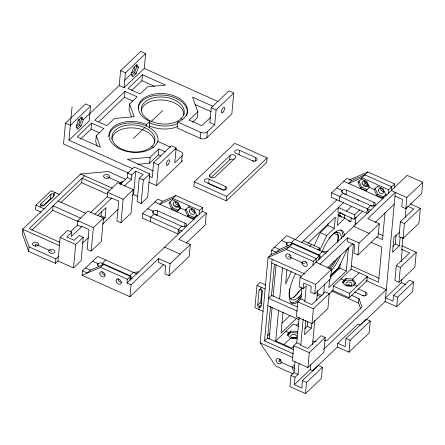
<?xml version="1.0" encoding="UTF-8"?>
<svg xmlns="http://www.w3.org/2000/svg" width="445" height="445" viewBox="0 0 445 445"><rect width="100%" height="100%" fill="white"/><g stroke="black" fill="none" stroke-linecap="round" stroke-linejoin="round"><path stroke-width="0.67" d="M70.655 231.556L77.386 225.142L77.803 220.676L87.904 211.052L103.468 218.028L101.293 241.468L91.192 251.091L87.142 249.278L88.972 229.553L81.513 226.216L81.441 226.956L71.339 236.579L71.756 232.118L67.701 230.299L60.125 237.519L57.95 260.959L55.425 263.368L28.669 251.386L29.086 246.919L22.662 229.192L80.595 174.006L108.224 171.525L125.646 179.329M59.202 194.382L51.097 190.749L35.945 205.184L35.533 209.651L41.146 212.165M35.366 246.219L35.556 244.16L51.77 251.419M40.784 205.145L40.901 203.866L51.003 194.243A1.913 1.196 5.3 0 1 53.634 194.009L55.152 192.563M42.892 206.041L50.591 198.709L51.003 194.243M53.339 197.196L53.634 194.009A1.913 1.196 5.3 0 1 54.245 195.694L44.144 205.317A1.913 1.196 5.3 0 1 41.513 205.557A1.913 1.196 5.3 0 1 40.901 203.866M31.818 230.215L52.744 210.285L53.155 205.818L80.695 218.15M132.671 168.744L68.958 140.214L89.161 120.968L90.541 106.082L85.679 103.902L65.476 123.148L63.546 143.985L128.071 172.883M55.425 263.368L55.842 258.901L58.367 256.492M68.958 140.214L72.068 106.722M57.95 260.959L73.52 267.929L75.695 244.489L83.265 237.268L79.216 235.455L74.165 240.267L66.706 236.929L71.756 232.118M60.781 202.625L81.708 182.689L82.119 178.222L109.659 190.555M80.678 139.018L91.119 129.072L91.676 123.115L103.835 128.561L96.259 135.781L95.708 141.733L97.316 146.183M83.265 237.268L81.09 260.714L73.52 267.929M163.576 264.692L129.94 296.732L82.108 275.31L82.52 270.844L97.672 256.409L137.088 274.064M91.192 251.091L93.367 227.651L103.468 218.028M100.064 216.771L101.026 215.853L101.399 211.831M97.917 265.587L98.095 263.674L92.621 261.221M103.157 219.502L105.081 217.666L106.01 207.62L97.833 215.413M90.441 212.71L107.156 196.785L107.568 192.318L117.669 182.695L133.239 189.665L131.064 213.111L120.962 222.734L116.907 220.915L118.737 201.196L111.278 197.853L111.211 198.598L94.985 214.056M102.194 265.203L102.372 263.29L105.782 260.041M119.193 85.54L120.578 70.655L140.776 51.414L145.643 53.589L144.263 68.474L124.06 87.721L119.193 85.54L83.287 119.777L81.101 125.974L77.564 129.345L76.217 126.514L78.403 120.317L81.936 116.952L83.287 119.777L81.663 119.054L80.857 117.358M124.06 87.721L125.44 72.835L145.643 53.589M98.623 121.924L124.455 97.316L125.006 91.364L137.166 96.81L129.59 104.024L129.039 109.976L131.559 116.94M120.962 222.734L123.137 199.288L133.239 189.665M120.144 184.414L127.359 177.538L127.771 173.072L134.212 166.936L149.781 173.906L147.607 197.346L141.165 203.487L137.11 201.674L139.285 178.228L143.201 174.496L135.742 171.158L131.826 174.891L131.409 179.352L124.194 186.227M131.459 90.641L141.905 80.69L142.456 74.738L165.601 85.106L147.773 86.703L140.197 93.923L128.038 88.477L142.456 74.738M132.566 195.55L133.567 194.599L135.742 171.158M126.992 283.009L202.297 211.275L206.346 213.088L178.801 239.332L190.31 244.489L170.112 263.735L158.598 258.578L131.047 284.822L126.992 283.009L127.337 279.288L130.368 276.401L103.613 264.419L90.418 270.137L87.387 273.024L82.52 270.844M130.023 280.122L130.368 276.401M129.94 296.732L131.047 284.822M146.466 126.041L146.605 124.55L149.887 121.424A24.659 15.419 5.3 0 1 143.223 98.64A24.659 15.419 5.3 0 1 179.324 98.456A24.659 15.419 5.3 0 1 179.691 121.274L177.727 122.047L177.177 127.999L200.233 138.328A4.789 2.993 5.3 0 0 206.814 137.733L231.839 113.898L233.775 93.055L228.908 90.88L211.23 107.718L209.851 122.603L214.718 124.784L216.098 109.898L233.775 93.055M141.165 203.487L143.34 180.041L149.781 173.906M149.331 127.376L149.887 121.424M202.297 211.275L202.642 207.554L175.886 195.572L162.686 201.285L157.825 199.11L142.673 213.544L142.255 218.006L177.933 233.981L178.345 229.52L181.755 226.271A3.115 1.947 5.3 0 0 186.032 225.888A3.115 1.947 5.3 0 0 185.037 223.14L157.474 210.797A3.115 1.947 5.3 0 0 153.197 211.18L147.723 208.733M137.85 164.266L149.559 163.215L150.11 157.263L158.837 148.947L165.156 151.778M175.603 149.387L180.587 151.617A4.789 2.993 5.3 0 1 182.116 155.839L174.768 162.837L176.148 147.957L171.281 145.776L153.608 162.614L152.223 177.499L149.069 176.087M157.435 142.283L157.524 141.287L170.613 147.15M150.365 221.638L150.777 217.171L154.187 213.923A3.115 1.947 5.3 0 1 153.197 211.18L153.019 213.094M149.559 163.215L158.281 154.905L158.837 148.947M148.947 182.233L156.54 185.632L158.47 164.795L176.148 147.957M157.474 210.797L157.057 215.263A3.115 1.947 5.3 0 0 155.522 214.885M158.598 258.578L158.253 262.3L165.712 265.643L164.95 273.825L169.005 275.644L189.208 256.398L190.31 244.489M169.005 275.644L170.112 263.735M156.54 185.632L181.566 161.791L182.116 155.839M184.681 226.972L185.037 223.14M213.038 106.344L192.579 97.188L197.864 111.767L197.307 117.725L192.463 122.342M194.326 181.877L193.909 186.344L226.344 200.862L266.744 162.375L267.161 157.908L234.726 143.385L194.326 181.877L226.755 196.401L267.161 157.908M200.233 138.328L200.79 132.371L177.727 122.047M199.265 214.156L199.61 210.441L202.642 207.554M206.814 137.733L207.37 131.781L214.718 124.784M223.679 190.299L208.711 183.596L209.122 179.135A3.115 1.947 5.3 0 0 204.85 179.513A3.115 1.947 5.3 0 0 205.84 182.261L222.055 189.52A3.115 1.947 5.3 0 0 226.333 189.136A3.115 1.947 5.3 0 0 225.342 186.394L209.122 179.135M206.346 213.088L205.245 224.998L186.166 243.17M209.723 176.62L209.901 174.707L230.098 155.461A3.115 1.947 5.3 0 1 234.376 155.077A3.115 1.947 5.3 0 1 235.372 157.819L215.169 177.066A3.115 1.947 5.3 0 1 210.891 177.449A3.115 1.947 5.3 0 1 209.901 174.707M224.986 190.221L225.342 186.394M210.963 177.761L229.687 159.922L230.098 155.461M226.344 200.862L226.755 196.401M253.984 161.435L236.145 153.392A3.115 1.947 5.3 0 1 235.149 150.649A3.115 1.947 5.3 0 1 239.427 150.265L239.015 154.732A3.115 1.947 5.3 0 0 238.275 154.476M255.285 161.351L255.641 157.524L239.427 150.265M265.671 284.989L260.058 282.475L257.026 285.362L254.952 307.684L263.062 311.316M261.082 287.175L260.87 289.406A1.913 1.313 46.4 0 1 262.355 291.62L260.976 306.505A1.913 1.313 46.4 0 1 259.218 307.267A1.913 1.313 46.4 0 1 257.733 305.053L259.112 290.168L260.414 288.933M259.007 309.503L259.352 305.782M261.454 303.818A1.913 1.313 46.4 0 1 260.764 302.166L261.894 289.99M293.138 373.889L275.716 366.085L260.136 342.834L268.057 257.471L271.088 254.585L289.561 246.58L316.317 258.562L315.972 262.283L331.542 269.258L330.657 278.748L314.749 293.906L310.699 292.092L311.233 286.319L303.774 282.976L303.24 288.749L299.185 286.936L300.064 277.441L407.181 175.391L422.75 182.361L421.715 193.525L405.807 208.683L401.752 206.869L402.441 199.427L394.982 196.084M271.088 254.585L271.5 250.123L286.652 235.689L326.068 253.339M293.327 353.82L264.536 340.931L272.112 259.29M264.536 340.931L267.567 338.044L270.516 306.26M297.288 311.138L268.496 298.25L271.528 295.363L274.409 264.269M269.164 339.046L272.101 307.378M273.124 296.364L276.061 264.703M293.884 346.355L291.959 348.19L275.744 340.926L278.553 310.632M279.638 298.923L282.514 267.94M286.836 245.501L287.075 242.948L281.602 240.5M283.026 312.073L281.073 333.138L296.526 318.414M286.975 269.514L285.64 283.91L291.397 271.611M291.175 244.477L291.353 242.564L294.762 239.315M288.9 334.223L289.039 332.738L285.846 331.308M290.668 332.537L290.808 331.052L297.488 331.57L297.349 333.055L290.668 332.537L287.576 335.486M295.007 361.741L294 372.565L290.974 375.452L289.934 386.616L305.504 393.586L321.412 378.434L322.447 367.27L318.392 365.456L302.483 380.608L301.793 388.051L294.334 384.714L295.024 377.271L298.055 374.384L299.062 363.559M299.135 317.268L296.765 342.8L293.733 345.687L292.354 360.567L307.918 367.542L323.827 352.384L325.212 337.499L321.156 335.686L307.773 348.435L300.314 345.098L300.82 344.614L303.184 319.082M301.899 287.431L300.831 298.934L297.805 301.821L296.42 316.701L311.99 323.676L327.898 308.519L329.278 293.633L325.223 291.82L311.839 304.569L304.38 301.232L304.886 300.748L306.266 285.862L303.24 288.749M290.757 302.645A24.659 9.211 -65.9 0 0 298.895 299.235L299.118 296.815M305.821 320.472L304.502 334.679L311.322 328.182L311.761 323.448M304.831 328.688L307.267 326.369L307.706 321.629M312.941 265.17L313.286 261.449L319.349 255.675L292.593 243.693L279.399 249.411L276.367 252.298L271.5 250.123M305.504 393.586L306.538 382.427L322.447 367.27M307.918 367.542L309.303 352.657L325.212 337.499M311.99 323.676L313.369 308.791L329.278 293.633M314.749 293.906L315.633 284.411L331.542 269.258M319.427 250.602L319.666 248.049L303.451 240.79M319.004 259.396L319.349 255.675M310.204 369.967L310.699 364.678M312.557 344.641L314.804 320.417M316.662 300.347L317.563 290.657M313.947 246.124L320.261 232.646L327.837 225.431L328.021 223.462M394.303 187.662L394.648 183.941L367.893 171.959L361.835 177.733L348.635 183.451L351.667 180.564L346.805 178.384L331.653 192.819L331.236 197.285L366.914 213.261L367.325 208.794L370.735 205.546A3.115 1.947 5.3 0 0 375.013 205.162A3.115 1.947 5.3 0 0 374.017 202.419L346.449 190.076A3.115 1.947 5.3 0 0 342.177 190.46L336.704 188.007M323.615 294.134L324.566 283.888M329.584 279.454L328.822 287.648L346.271 271.027L348.413 247.921M319.571 250.869L326.747 235.55L334.323 228.335L335.358 217.171L308.04 243.198M339.346 200.912L339.757 196.451L343.167 193.202A3.115 1.947 5.3 0 1 342.177 190.46L341.999 192.374M329.039 294.228L332.955 290.496L333.372 286.029L351.044 269.192L353.347 244.405M340.097 216.721L340.225 215.363M330.652 275.661L338.473 268.213L338.595 266.839M346.449 190.076L346.038 194.537A3.115 1.947 5.3 0 0 344.497 194.159M330.312 277.146L339.785 268.124L340.164 264.046M344.413 218.206L344.736 214.779M312.401 370.891L337.449 347.033L337.794 343.312L357.997 324.066L360.483 325.178M379.29 223.763L359.087 243.009L347.578 237.853L347.233 241.574L354.693 244.917L353.931 253.105L357.986 254.918L378.189 235.672L379.29 223.763L367.776 218.612L395.327 192.362L385.203 301.538L363.66 322.058M344.002 281.735L344.135 280.244L340.942 278.815M348.48 220.742L350.838 221.794L351.222 217.683M342.672 282.998L345.765 280.05L345.904 278.559L352.59 279.076L355.733 282.964L352.201 286.33L345.515 285.812L342.372 281.93L345.904 278.559M354.565 214.802L338.35 207.542L337.933 212.004L354.148 219.268L354.565 214.802L359.855 209.762M355.132 225.126L355.9 216.86M332.955 290.496L349.169 297.761L349.586 293.294L367.259 276.451L351.044 269.192M337.449 347.033L348.963 352.184L369.161 332.943L370.268 321.034L366.213 319.221L346.01 338.461L345.253 346.649L337.794 343.312M355.205 283.966L352.451 280.567L352.59 279.076L359.154 272.824M353.875 285.64L353.97 284.644L357.163 286.074M348.963 352.184L350.065 340.28L370.268 321.034M357.986 254.918L359.087 243.009M360.695 308.93L358.575 303.084L358.993 298.623L351.472 295.252M365.389 295.435L365.684 292.243L358.164 288.877M373.661 206.246L374.017 202.419M367.259 276.451L366.847 280.917L349.169 297.761M385.003 212.654L382.5 239.599L376.87 237.079M388.246 193.436L388.591 189.715L394.648 183.941M392.857 246.352L395.293 244.032L396.106 235.233M384.88 301.399L396.712 306.694L412.621 291.542L413.505 282.047L409.45 280.228L393.541 295.385L393.007 301.159L385.548 297.816L401.457 282.664L401.752 279.454M402.875 237.586L401.724 250.007L402.224 249.528L409.684 252.866L396.3 265.615L394.921 280.5L398.976 282.319L414.885 267.161L416.264 252.276L401.941 245.863M407.537 206.219L413.755 209L400.372 221.749L398.993 236.634L403.042 238.453L418.951 223.295L420.336 208.41L410.373 203.949M399.749 231.889L393.908 237.458L392.529 252.343L399.343 245.846L400.161 237.052M396.712 306.694L397.596 297.199L413.505 282.047M398.976 282.319L400.355 267.434L416.264 252.276M403.042 238.453L404.427 223.568L420.336 208.41M405.807 208.683L406.841 197.519L422.75 182.361M401.095 261.704L402.224 249.528M405.228 217.16L406.107 207.693M157.524 141.287L157.13 142.762A24.659 15.419 5.3 0 1 124.416 150.766A24.659 15.419 5.3 0 1 111.667 128.705A24.659 15.419 5.3 0 1 146.605 124.55M157.552 142.166L158.042 140.331A24.659 15.419 5.3 0 0 134.284 123.026A24.659 15.419 5.3 0 0 108.875 136.526M76.829 127.776L79.477 125.251L81.663 119.054M131.314 74.026L133.5 67.829L137.038 64.458L138.389 67.29L136.203 73.481L132.666 76.852L131.314 74.026L124.75 80.278M131.926 75.283L134.579 72.758L136.765 66.561L135.959 64.864M347.957 247.804L338.623 267.729L330.869 275.116M298.701 291.353L297.455 293.199A24.659 9.211 -65.9 0 1 293.066 297.928M298.895 299.235L301.465 296.342M180.492 208.004L177.155 211.28L171.481 208.738L169.061 202.959L172.393 199.683M177.155 211.28L180.409 208.043L177.989 202.258L172.315 199.716M189.075 206.48L185.276 210.218L187.695 216.003L193.369 218.545L196.707 215.269M193.369 218.545L196.623 215.302L194.204 209.523L188.53 206.981M358.041 182.233L359.048 181.271L361.468 187.056L367.142 189.598L366.135 190.56L360.456 188.018L358.041 182.233L361.841 178.495M366.135 190.56L369.467 187.278M377.588 186.216L374.256 189.498L376.676 195.277L382.35 197.819L383.356 196.857L377.683 194.315L375.263 188.535L374.256 189.498L363.715 184.775L366.513 182.111M382.35 197.819L385.687 194.543M90.541 106.082L70.343 125.329L65.476 123.148M91.676 123.115L77.252 136.854L100.403 147.217L96.259 135.781M125.006 91.364L94.702 120.228L106.867 125.674L114.443 118.459L134.179 116.69L129.59 104.024M40 206.997L42.525 204.594M84.645 175.82L29.242 228.602L59.908 242.33M133.461 138.428L144.825 127.604M151.389 121.346L162.753 110.521M197.864 111.767L189.136 120.083L201.785 125.746L210.758 117.196M82.542 243.209L88.544 237.491M102.55 224.147L118.059 209.373M162.686 201.285L159.66 204.172L172.855 198.459L175.886 195.572M82.108 275.31L100.581 267.306L103.613 264.419M169.061 202.959L170.068 201.997L172.488 207.776L178.161 210.318M171.481 208.738L172.488 207.776M187.695 216.003L188.702 215.041L194.382 217.583M129.756 279.004A3.115 1.947 5.3 0 0 129.94 275.633L133.344 272.385L138.885 271.889M295.335 239.432L337.004 199.738M304.903 273.975L268.057 257.471L286.536 249.467L292.593 243.693M301.526 242.62L343.64 202.503M360.456 188.018L361.468 187.056M340.38 212.393L338.389 214.284L337.355 225.448L344.931 218.234L350.838 221.794M337.877 215.135L338.745 214.306M309.57 246.313L311.556 244.416M346.455 211.169L351.433 206.43M257.733 305.053L260.764 302.166M317.741 249.879L319.666 248.049M259.218 307.267L261.382 305.209M376.676 195.277L377.683 194.315M354.148 219.268L362.525 211.286M318.737 258.278A3.115 1.947 5.3 0 0 318.915 254.907L322.325 251.664L327.865 251.164M320.027 264.102L347.578 237.853M327.459 267.879L353.057 243.487M375.146 222.444L394.226 204.272M267.567 335.758L270.009 333.427M282.063 323.109L290.04 315.511M275.744 340.926L293.422 324.088L298.411 326.324M296.437 325.289L298.884 322.953M290.808 331.052L287.27 334.418L290.418 338.306L297.099 338.823M283.854 344.558L290.418 338.306M280.561 359.449L278.698 361.223L294.913 368.482M323.554 349.414L386.305 289.634L366.163 280.611M294.334 384.714L310.243 369.556L313.352 370.946M361.657 323.966L362.658 323.014M349.42 179.964L367.893 171.959M351.483 180.642L364.867 174.846L391.622 186.828L391.272 190.549L406.841 197.519M177.588 123.532L174.329 124.817A24.659 15.419 5.3 0 1 149.748 122.915M177.31 126.508L174.056 127.793A24.659 15.419 5.3 0 1 149.47 125.891M150.11 157.263L127.381 159.299L153.414 170.958M316.072 341.304L313.992 341.487L312.74 340.926M324.383 340.559L327.153 340.308L362.052 307.061L358.993 298.623M345.765 280.05L352.451 280.567M144.263 68.474L218.067 101.527M136.765 66.561L138.389 67.29M134.579 72.758L136.203 73.481M211.23 107.718L216.098 109.898M361.835 177.733L388.591 189.715M120.578 70.655L125.44 72.835M141.905 80.69L154.415 86.297M195.127 104.525L211.242 111.745M361.296 178.99L366.969 181.532L369.389 187.317M377.51 186.255L383.184 188.797L385.604 194.576L386.822 195.121M367.359 184.992L369.183 185.81M343.774 181.271L383.162 198.909M180.993 118.693L182.578 119.399M343.167 193.202L372.348 206.324M124.455 97.316L132.966 101.126M400.372 221.749L404.427 223.568M331.653 192.819L371.069 210.468M340.347 212.971L343.462 214.368M344.931 218.234L338.445 215.324L341.398 217.11M354.865 222.978L356.745 223.818M378.022 233.347L383.028 235.594M395.293 244.032L399.343 245.846M353.625 226.416L369.189 233.386M371.175 242.275L381.81 247.042L378.545 282.28L366.652 276.957M151.701 146.6L153.809 147.54M327.837 225.431L334.323 228.335M333.911 233.341L338.278 235.299M158.281 154.905L160.812 156.034M396.3 265.615L400.355 267.434M91.119 129.072L99.636 132.883M320.261 232.646L326.747 235.55M79.477 125.251L81.101 125.974M153.608 162.614L158.47 164.795M401.457 282.664L405.807 284.611M351.533 265.943L379.068 278.275M318.915 254.907L291.353 242.564A3.115 1.947 5.3 0 0 287.075 242.948A3.115 1.947 5.3 0 0 288.071 245.69M127.771 173.072L131.826 174.891M139.285 178.228L143.34 180.041M339.785 268.124L346.271 271.027M338.473 268.213L339.73 268.774M393.541 295.385L397.596 297.199M127.359 177.538L131.409 179.352M172.855 198.459L199.61 210.441M286.536 249.467L313.286 261.449M274.532 247.236L279.399 249.411M178.378 205.718L180.203 206.536M174.735 205.501L185.276 210.218L186.283 209.256L188.702 215.041M196.623 215.302L197.841 215.847M288.41 256.509L304.63 263.774M348.769 284.672L351.272 285.79M106.616 176.465L121.78 183.251M154.793 201.997L194.181 219.635M354.62 291.942L364.016 296.147M133.567 194.599L137.922 196.545M333.372 286.029L349.586 293.294M80.595 174.006L112.39 188.246M271.767 263.012L301.182 276.184M331.636 291.019L358.575 303.084M300.064 277.441L315.633 284.411M107.568 192.318L123.137 199.288M154.187 213.923L182.745 226.766M81.708 182.689L107.367 194.181M107.156 196.785L111.211 198.598M142.673 213.544L182.088 231.194M316.94 293.277L322.247 295.652M317.435 295.202L320.383 296.526M300.831 298.934L304.886 300.748M297.805 301.821L313.369 308.791M257.026 285.362L265.131 288.989M101.026 215.853L105.081 217.666M164.644 247.142L180.208 254.112M271.528 295.363L297.188 306.85M58.206 201.007L85.746 213.339M346.01 338.461L350.065 340.28M267.807 305.693L299.101 319.705M77.803 220.676L93.367 227.651M52.744 210.285L78.403 221.777M307.267 326.369L311.322 328.182M35.945 205.184L44.055 208.816M77.386 225.142L81.441 226.956M293.667 337.16L296.175 338.283M296.765 342.8L300.82 344.614M60.125 237.519L75.695 244.489M293.733 345.687L309.303 352.657M129.94 275.633L102.372 263.29A3.115 1.947 5.3 0 0 98.095 263.674A3.115 1.947 5.3 0 0 99.09 266.416M267.567 338.044L293.227 349.531M59.241 245.568L22.662 229.192L22.25 233.653L28.669 251.386M130.93 278.375L132.148 278.92M100.581 267.306L127.337 279.288M260.136 342.834L292.927 357.519M85.551 267.957L90.418 270.137M29.086 246.919L55.842 258.901M294 372.565L298.055 374.384M290.974 375.452L295.024 377.271M302.483 380.608L306.538 382.427M367.325 208.794L368.738 212.688M178.345 229.52L179.524 232.763M50.591 198.709A1.913 1.196 5.3 0 1 52.276 198.242M119.805 183.996A3.115 1.947 5.3 0 1 122.937 181.783M104.948 275.066A3.115 2.13 46.4 0 1 101.883 271.912M121.824 282.369A3.115 2.13 46.4 0 1 118.064 278.509M194.448 212.515A3.115 2.13 46.4 0 1 191.344 208.694M178.89 205.295A3.115 2.13 46.4 0 1 175.163 202.097M133.873 67.189A3.115 1.163 -65.9 0 1 134.234 70.532A3.115 1.163 -65.9 0 1 131.587 72.068M187.278 113.091A24.659 15.419 5.3 0 1 186.572 115.717M138.167 108.619A24.659 15.419 5.3 0 1 163.576 95.119A24.659 15.419 5.3 0 1 187.334 112.424M141.137 110.672A21.549 13.472 5.3 0 1 164.127 100.125A21.549 13.472 5.3 0 1 183.957 115.16M111.756 139.163A21.549 13.472 5.3 0 1 134.368 127.988A21.549 13.472 5.3 0 1 154.665 143.067M207.37 131.781A4.789 2.993 5.3 0 1 200.79 132.371M182.283 160.345A4.789 2.993 5.3 0 1 181.566 161.791M77.92 120.489A3.115 1.163 -65.9 0 1 79.75 120.122A3.115 1.163 -65.9 0 1 78.62 123.949A3.115 1.163 -65.9 0 1 76.596 124.984M255.641 157.524A3.115 1.947 5.3 0 1 256.637 160.267A3.115 1.947 5.3 0 1 252.36 160.651M207.971 183.346A3.115 1.947 5.3 0 1 208.711 183.596M229.687 159.922A3.115 1.947 5.3 0 1 233.964 159.538M328.95 238.253A21.549 8.049 -65.9 0 1 341.426 238.592M334.301 261.254A21.549 8.049 -65.9 0 1 328.833 268.496M340.419 229.854A24.659 9.211 -65.9 0 1 343.089 237.057M337.349 258.111A24.659 9.211 -65.9 0 1 330.329 269.053M301.688 293.984A21.549 8.049 -65.9 0 1 289.25 291.614M289.372 290.268A21.549 8.049 -65.9 0 1 289.556 288.955M357.463 199.733A3.115 1.947 5.3 0 1 358.826 200.345M321.874 252.254A24.659 9.211 -65.9 0 1 335.269 232.106A24.659 9.211 -65.9 0 1 344.525 235.316M340.575 255.324A24.659 9.211 -65.9 0 1 331.091 270.749M298.128 301.933A24.659 9.211 -65.9 0 1 289.233 297.288A24.659 9.211 -65.9 0 1 295.786 273.135M301.766 287.709A21.549 8.049 -65.9 0 1 290.401 298.534M338.222 234.877A24.659 9.211 -65.9 0 1 337.36 242.28M336.681 231.928A21.549 8.049 -65.9 0 1 337.838 241.83M291.419 337.855A3.115 1.947 5.3 0 1 296.275 338.639M346.516 285.367A3.115 1.947 5.3 0 1 350.905 285.707M317.902 295.296A4.789 1.791 -65.9 0 1 317.107 294.812M365.684 292.243A3.115 1.947 5.3 0 1 366.68 294.991A3.115 1.947 5.3 0 1 362.402 295.374M280.828 360.367A3.115 2.13 46.4 0 1 279.705 359.21M290.546 255.658A3.115 2.13 46.4 0 1 289.422 254.501M306.761 262.917A3.115 2.13 46.4 0 1 305.637 261.76M384.085 191.834A3.115 2.13 46.4 0 1 380.325 187.968M367.87 184.575A3.115 2.13 46.4 0 1 364.11 180.709M338.016 214.707A1.913 1.313 46.4 0 1 339.813 215.174A1.913 1.313 46.4 0 1 340.686 216.999M337.549 232.646A1.913 1.313 46.4 0 1 336.754 232.084M294.017 370.518A3.115 2.13 46.4 0 1 292.282 367.303A3.115 2.13 46.4 0 1 294.451 365.846M259.112 290.168A1.913 1.313 46.4 0 1 260.87 289.406M104.347 177.666A3.115 1.947 5.3 0 0 109.587 177.199A3.115 1.947 5.3 0 0 105.916 174.523A3.115 1.947 5.3 0 0 104.347 177.666M33.292 245.362A3.115 1.947 5.3 0 0 38.526 244.895A3.115 1.947 5.3 0 0 34.855 242.219A3.115 1.947 5.3 0 0 33.292 245.362M49.506 252.627A3.115 1.947 5.3 0 0 54.741 252.154A3.115 1.947 5.3 0 0 51.069 249.478A3.115 1.947 5.3 0 0 49.506 252.627M99.858 273.836A3.115 2.13 46.4 0 0 104.169 276.896A3.115 2.13 46.4 0 0 103.362 272.318A3.115 2.13 46.4 0 0 99.858 273.836M116.078 281.095A3.115 2.13 46.4 0 0 120.384 284.155A3.115 2.13 46.4 0 0 119.577 279.582A3.115 2.13 46.4 0 0 116.078 281.095M189.359 211.286A3.115 2.13 46.4 0 0 193.664 214.345A3.115 2.13 46.4 0 0 192.857 209.767A3.115 2.13 46.4 0 0 189.359 211.286M173.144 204.021A3.115 2.13 46.4 0 0 177.449 207.081A3.115 2.13 46.4 0 0 176.643 202.508A3.115 2.13 46.4 0 0 173.144 204.021M147.056 118.865A21.549 13.472 5.3 0 0 183.312 115.611A21.549 13.472 5.3 0 0 157.886 97.093A21.549 13.472 5.3 0 0 147.056 118.865M117.764 146.772A21.549 13.472 5.3 0 0 154.02 143.518A21.549 13.472 5.3 0 0 128.594 124.995A21.549 13.472 5.3 0 0 117.764 146.772M168.088 164.544A3.115 1.163 -65.9 0 0 169.2 159.799A3.115 1.163 -65.9 0 0 166.352 163.499A3.115 1.163 -65.9 0 0 168.088 164.544M223.19 112.051A3.115 1.163 -65.9 0 0 224.302 107.306A3.115 1.163 -65.9 0 0 221.454 111.005A3.115 1.163 -65.9 0 0 223.19 112.051M346.649 285.139A3.115 1.947 5.3 0 0 351.884 284.666A3.115 1.947 5.3 0 0 348.213 281.991A3.115 1.947 5.3 0 0 346.649 285.139M291.547 337.633A3.115 1.947 5.3 0 0 296.787 337.16A3.115 1.947 5.3 0 0 293.11 334.484A3.115 1.947 5.3 0 0 291.547 337.633M378.339 190.56A3.115 2.13 46.4 0 0 382.644 193.619A3.115 2.13 46.4 0 0 381.838 189.042A3.115 2.13 46.4 0 0 378.339 190.56M362.119 183.301A3.115 2.13 46.4 0 0 366.43 186.355A3.115 2.13 46.4 0 0 365.623 181.783A3.115 2.13 46.4 0 0 362.119 183.301M285.807 255.997A3.115 2.13 46.4 0 0 290.118 259.057A3.115 2.13 46.4 0 0 289.311 254.479A3.115 2.13 46.4 0 0 285.807 255.997M302.027 263.262A3.115 2.13 46.4 0 0 306.332 266.316A3.115 2.13 46.4 0 0 305.526 261.743A3.115 2.13 46.4 0 0 302.027 263.262M276.095 360.711A3.115 2.13 46.4 0 0 280.406 363.765A3.115 2.13 46.4 0 0 279.599 359.193A3.115 2.13 46.4 0 0 276.095 360.711"/></g></svg>
